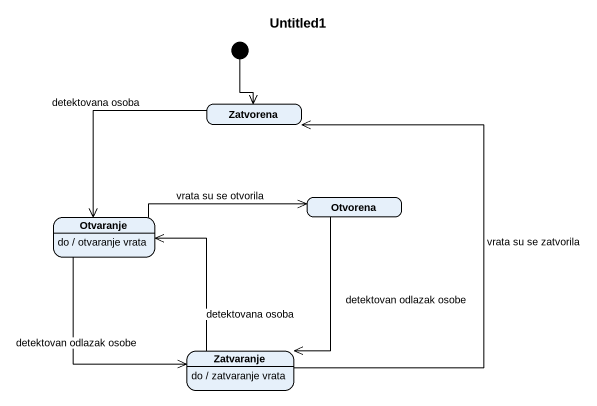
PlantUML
@startuml
title Untitled1
hide empty description
state Zatvorena
state Otvorena
state Otvaranje
Otvaranje : do / otvaranje vrata
state Zatvaranje
Zatvaranje : do / zatvaranje vrata
[*] --> Zatvorena
Zatvorena --> Otvaranje : detektovana osoba
Otvorena --> Zatvaranje : detektovan odlazak osobe
Otvaranje -right-> Otvorena : vrata su se otvorila
Otvaranje --> Zatvaranje : detektovan odlazak osobe
Zatvaranje -up-> Zatvorena : vrata su se zatvorila
Zatvaranje -up-> Otvaranje : detektovana osoba
@enduml
